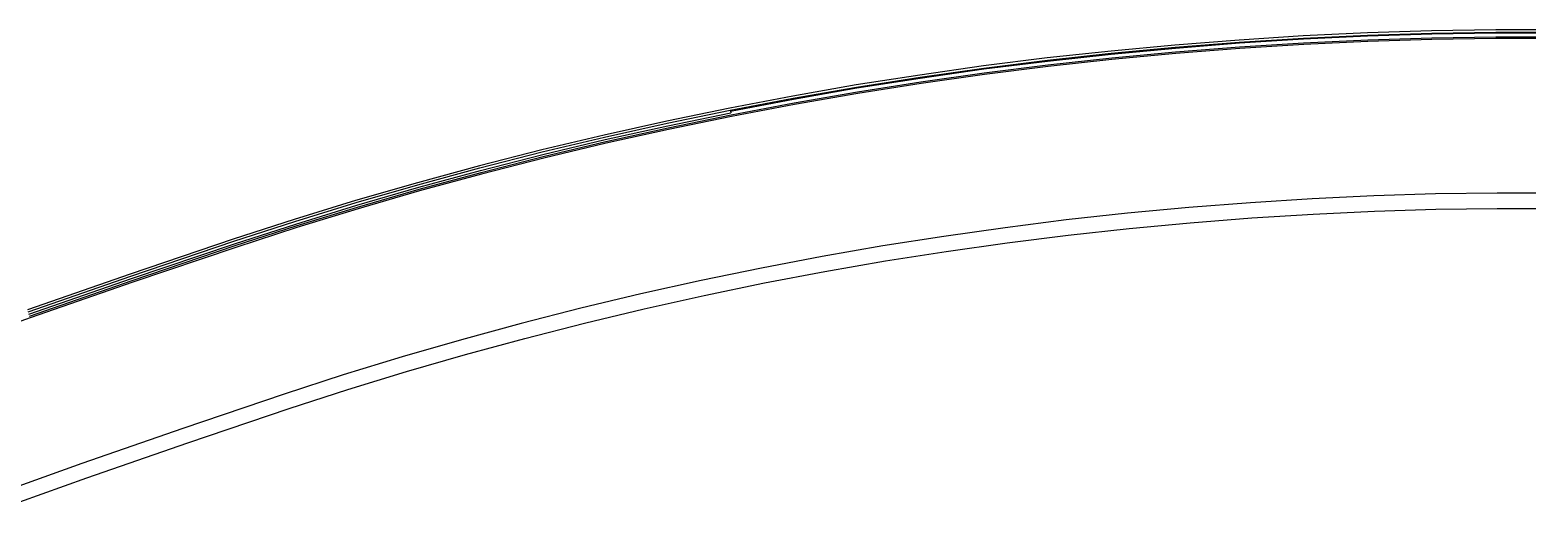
# Model space of a CAD drawing. Header units: millimetres. Extents: x 188.6 to 263.2, y 40.1 to 120.1.
# Drawn here: x 246.6515 to 246.7766, y 56.3969 to 56.4373 of the extents above; entities that cross this region are included whole.
import ezdxf

# ---------------------------------------------------------------- set-up
doc = ezdxf.new("R2010")
doc.units = ezdxf.units.MM
doc.layers.add('ARQ', color=8, linetype='Continuous')

# ---------------------------------------------------------------- blocks, each defined once
blk = doc.blocks.new('arq-3pav')
at = {"layer": 'ARQ'}
for p, q in [((41.7441, 16.17967), (41.73874, 16.17925)), ((41.73876, 16.17908), (41.74411, 16.1795)), ((41.73877, 16.179), (41.74412, 16.17942)), ((41.74946, 16.18001), (41.7441, 16.17967)), ((41.74411, 16.1795), (41.74947, 16.17983)), ((41.74412, 16.17942), (41.74947, 16.17976)), ((41.74414, 16.17911), (41.74949, 16.17944)), ((41.75483, 16.18026), (41.74946, 16.18001)), ((41.74947, 16.17983), (41.75483, 16.18008)), ((41.74947, 16.17976), (41.75484, 16.18001)), ((41.74949, 16.17944), (41.75485, 16.17969)), ((41.75485, 16.17955), (41.7495, 16.1793)), ((41.76019, 16.18043), (41.75483, 16.18026)), ((41.75483, 16.18008), (41.7602, 16.18025)), ((41.75484, 16.18001), (41.7602, 16.18018)), ((41.75485, 16.17969), (41.76021, 16.17986)), ((41.76021, 16.17972), (41.75485, 16.17955)), ((41.76557, 16.18051), (41.76019, 16.18043)), ((41.7602, 16.18025), (41.76557, 16.18033)), ((41.7602, 16.18018), (41.76557, 16.18026)), ((41.76021, 16.17986), (41.76557, 16.17994)), ((41.76557, 16.1798), (41.76021, 16.17972)), ((41.77094, 16.18051), (41.76557, 16.18051)), ((41.76557, 16.18033), (41.77094, 16.18033)), ((41.76557, 16.18026), (41.77094, 16.18026)), ((41.76557, 16.17994), (41.77093, 16.17994)), ((41.77093, 16.1798), (41.76557, 16.1798)), ((41.72806, 16.17817), (41.72273, 16.1775)), ((41.7334, 16.17875), (41.72806, 16.17817)), ((41.72808, 16.17799), (41.73342, 16.17857)), ((41.72809, 16.17791), (41.73342, 16.1785)), ((41.72812, 16.1776), (41.73346, 16.17819)), ((41.73874, 16.17925), (41.7334, 16.17875)), ((41.73342, 16.17857), (41.73876, 16.17908)), ((41.73342, 16.1785), (41.73877, 16.179)), ((41.73346, 16.17819), (41.73879, 16.17869)), ((41.73881, 16.17855), (41.73347, 16.17804)), ((41.73879, 16.17869), (41.74414, 16.17911)), ((41.74415, 16.17896), (41.73881, 16.17855)), ((41.7495, 16.1793), (41.74415, 16.17896)), ((41.72273, 16.1775), (41.71741, 16.17674)), ((41.71744, 16.17657), (41.72275, 16.17732)), ((41.71745, 16.17649), (41.72276, 16.17725)), ((41.71749, 16.17618), (41.7228, 16.17693)), ((41.72275, 16.17732), (41.72808, 16.17799)), ((41.72276, 16.17725), (41.72809, 16.17791)), ((41.7228, 16.17693), (41.72812, 16.1776)), ((41.72814, 16.17746), (41.72282, 16.17679)), ((41.73347, 16.17804), (41.72814, 16.17746)), ((41.7121, 16.17591), (41.70681, 16.17498)), ((41.70684, 16.17481), (41.71213, 16.17573)), ((41.70686, 16.17473), (41.71214, 16.17566)), ((41.71741, 16.17674), (41.7121, 16.17591)), ((41.71213, 16.17573), (41.71744, 16.17657)), ((41.71214, 16.17566), (41.71745, 16.17649)), ((41.7122, 16.17534), (41.71749, 16.17618)), ((41.71752, 16.17604), (41.71222, 16.1752)), ((41.72282, 16.17679), (41.71752, 16.17604)), ((41.70681, 16.17498), (41.70153, 16.17398)), ((41.70157, 16.17381), (41.70684, 16.17481)), ((41.70158, 16.17373), (41.70686, 16.17473)), ((41.70165, 16.17342), (41.70691, 16.17442)), ((41.70691, 16.17442), (41.7122, 16.17534)), ((41.71222, 16.1752), (41.70694, 16.17428)), ((41.70153, 16.17398), (41.69628, 16.1729)), ((41.69631, 16.17272), (41.70157, 16.17381)), ((41.69636, 16.17251), (41.70161, 16.17359)), ((41.69639, 16.17234), (41.70165, 16.17342)), ((41.70167, 16.17329), (41.69642, 16.1722)), ((41.70158, 16.17373), (41.70161, 16.17359)), ((41.70694, 16.17428), (41.70167, 16.17329)), ((41.69628, 16.1729), (41.69103, 16.17173)), ((41.69107, 16.17156), (41.69631, 16.17272)), ((41.69112, 16.17134), (41.69636, 16.17251)), ((41.69116, 16.17118), (41.69639, 16.17234)), ((41.69642, 16.1722), (41.69119, 16.17104)), ((41.69103, 16.17173), (41.68581, 16.17048)), ((41.68585, 16.17031), (41.69107, 16.17156)), ((41.6859, 16.1701), (41.69112, 16.17134)), ((41.68594, 16.16993), (41.69116, 16.17118)), ((41.69119, 16.17104), (41.68598, 16.16979)), ((41.68581, 16.17048), (41.6806, 16.16915)), ((41.68065, 16.16898), (41.68585, 16.17031)), ((41.6807, 16.16877), (41.6859, 16.1701)), ((41.68075, 16.1686), (41.68594, 16.16993)), ((41.68598, 16.16979), (41.68079, 16.16846)), ((41.6806, 16.16915), (41.67542, 16.16774)), ((41.67547, 16.16757), (41.68065, 16.16898)), ((41.67553, 16.16736), (41.6807, 16.16877)), ((41.67557, 16.16719), (41.68075, 16.1686)), ((41.68079, 16.16846), (41.67561, 16.16705)), ((41.67542, 16.16774), (41.67026, 16.16625)), ((41.67031, 16.16608), (41.67547, 16.16757)), ((41.67037, 16.16587), (41.67553, 16.16736)), ((41.67042, 16.1657), (41.67557, 16.16719)), ((41.67561, 16.16705), (41.67046, 16.16556)), ((41.76567, 16.16688), (41.76051, 16.1668)), ((41.77083, 16.16688), (41.76567, 16.16688)), ((41.67026, 16.16625), (41.66513, 16.16467)), ((41.66518, 16.1645), (41.67031, 16.16608)), ((41.66525, 16.16429), (41.67037, 16.16587)), ((41.6653, 16.16413), (41.67042, 16.1657)), ((41.73991, 16.16567), (41.73478, 16.16519)), ((41.74506, 16.16607), (41.73991, 16.16567)), ((41.75021, 16.1664), (41.74506, 16.16607)), ((41.75536, 16.16664), (41.75021, 16.1664)), ((41.76051, 16.1668), (41.75536, 16.16664)), ((41.76054, 16.16552), (41.76568, 16.1656)), ((41.76568, 16.1656), (41.77082, 16.1656)), ((41.66513, 16.16467), (41.66001, 16.16302)), ((41.66007, 16.16285), (41.66518, 16.1645)), ((41.67046, 16.16556), (41.66534, 16.16399)), ((41.72965, 16.16463), (41.72454, 16.16398)), ((41.73478, 16.16519), (41.72965, 16.16463)), ((41.73491, 16.16392), (41.74002, 16.1644)), ((41.74002, 16.1644), (41.74515, 16.1648)), ((41.74515, 16.1648), (41.75028, 16.16512)), ((41.75028, 16.16512), (41.75541, 16.16536)), ((41.75541, 16.16536), (41.76054, 16.16552)), ((41.66014, 16.16264), (41.66525, 16.16429)), ((41.66019, 16.16248), (41.6653, 16.16413)), ((41.66534, 16.16399), (41.66024, 16.16234)), ((41.71943, 16.16326), (41.71433, 16.16246)), ((41.72454, 16.16398), (41.71943, 16.16326)), ((41.7247, 16.16272), (41.7298, 16.16336)), ((41.7298, 16.16336), (41.73491, 16.16392)), ((41.66001, 16.16302), (41.6514, 16.16011)), ((41.65146, 16.15994), (41.66007, 16.16285)), ((41.65153, 16.15974), (41.66014, 16.16264)), ((41.65159, 16.15957), (41.66019, 16.16248)), ((41.66024, 16.16234), (41.65163, 16.15944)), ((41.71433, 16.16246), (41.70925, 16.16157)), ((41.71454, 16.1612), (41.71962, 16.16199)), ((41.71962, 16.16199), (41.7247, 16.16272)), ((41.70418, 16.16061), (41.69913, 16.15957)), ((41.70925, 16.16157), (41.70418, 16.16061)), ((41.70948, 16.16031), (41.71454, 16.1612)), ((41.6514, 16.16011), (41.64282, 16.15712)), ((41.64288, 16.15696), (41.65146, 16.15994)), ((41.64295, 16.15675), (41.65153, 16.15974)), ((41.64301, 16.15659), (41.65159, 16.15957)), ((41.65163, 16.15944), (41.64306, 16.15645)), ((41.69913, 16.15957), (41.6941, 16.15844)), ((41.6994, 16.15832), (41.70443, 16.15936)), ((41.70443, 16.15936), (41.70948, 16.16031)), ((41.6941, 16.15844), (41.68908, 16.15725)), ((41.69438, 16.1572), (41.6994, 16.15832)), ((41.68908, 16.15725), (41.68409, 16.15597)), ((41.68939, 16.15601), (41.69438, 16.1572)), ((41.64306, 16.15645), (41.63451, 16.15339)), ((41.68409, 16.15597), (41.67911, 16.15461)), ((41.68441, 16.15473), (41.68939, 16.15601)), ((41.67911, 16.15461), (41.67415, 16.15318)), ((41.67945, 16.15338), (41.68441, 16.15473)), ((41.67415, 16.15318), (41.66922, 16.15167)), ((41.67452, 16.15196), (41.67945, 16.15338)), ((41.66961, 16.15045), (41.67452, 16.15196)), ((41.66922, 16.15167), (41.66429, 16.15007)), ((41.66429, 16.15007), (41.65582, 16.14721)), ((41.66469, 16.14886), (41.66961, 16.15045)), ((41.65624, 16.14601), (41.66469, 16.14886)), ((41.65582, 16.14721), (41.64736, 16.14427)), ((41.64778, 16.14307), (41.65624, 16.14601)), ((41.64736, 16.14427), (41.63892, 16.14125)), ((41.63936, 16.14005), (41.64778, 16.14307))]:
    blk.add_line(p, q, dxfattribs=at)

msp = doc.modelspace()

# ---------------------------------------------------------------- block references
msp.add_blockref('arq-3pav', (205.00842, 40.25682))

doc.saveas('drawing.dxf')
